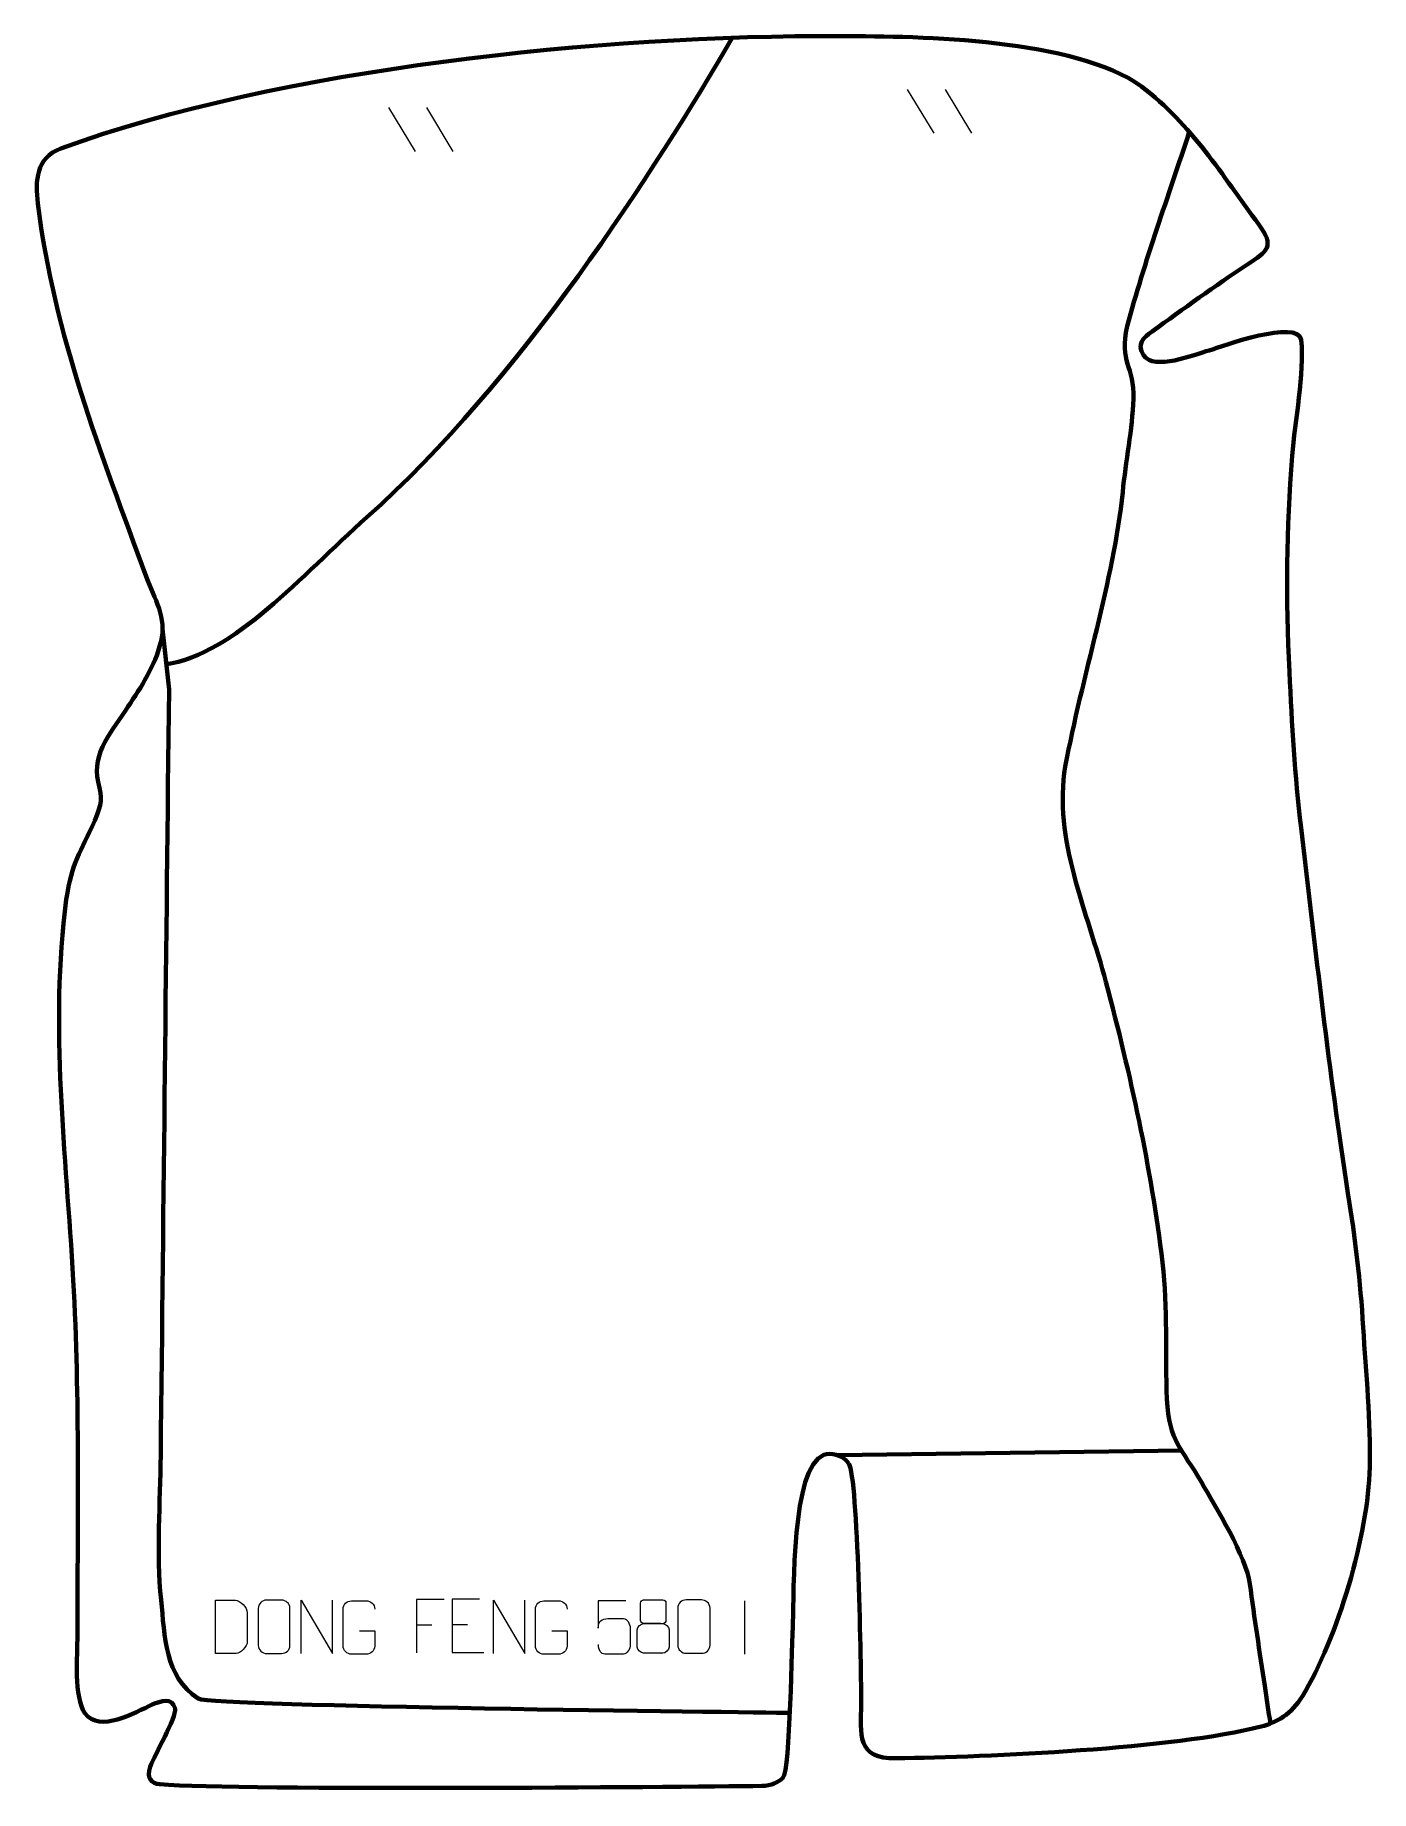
# Model space of a CAD drawing. Header units: millimetres. Extents: x -341 to 284, y -367 to 455.
import ezdxf

# ---------------------------------------------------------------- set-up
doc = ezdxf.new("R2010")
doc.units = ezdxf.units.MM
doc.header["$MEASUREMENT"] = 0
doc.layers.add('layer 2', color=7, linetype='Continuous')
doc.layers.add('layer 3', color=7, linetype='Continuous')

msp = doc.modelspace()

# ---------------------------------------------------------------- linework, layer by layer
at = {"layer": 'layer 2', "color": 142, "lineweight": 158}
for points, knots in [([(-279.7608, 160.4059), (-246.9883, 165.6551), (-216.7177, 201.6503), (-185.5809, 229.3372), (-185.5809, 229.3372), (-114.0239, 292.9663), (-50.6033, 392.0191), (-14.6166, 453.7649)], [0, 0, 0, 0, 0.33333333, 0.33333333, 0.33333333, 0.33333333, 1, 1, 1, 1]), ([(199.2927, 409.6929), (189.4568, 379.7985), (178.3652, 349.0172), (170.1595, 318.7279), (170.1595, 318.7279), (166.423, 301.9728), (173.5626, 300.1086), (173.1131, 284.7827), (173.1131, 284.7827), (172.6196, 270.6239), (169.5665, 255.4595), (168.1021, 241.1147), (168.1021, 241.1147), (163.7465, 199.5174), (149.0626, 154.6416), (141.2537, 112.7387), (141.2537, 112.7387), (135.4693, 78.9988), (151.7041, 44.2254), (160.2617, 11.9363), (160.2617, 11.9363), (171.842, -32.0109), (181.3108, -74.4604), (186.7796, -119.5081), (186.7796, -119.5081), (189.1979, -141.3584), (187.9571, -161.7951), (188.7995, -183.4709), (188.7995, -183.4709), (189.8549, -203.2628), (195.6662, -206.2361), (204.9603, -222.2557), (204.9603, -222.2557), (211.6807, -233.8246), (225.9858, -257.3014), (227.6234, -269.8255), (227.6234, -269.8255), (229.7161, -285.8302), (232.2069, -301.6642), (234.5993, -317.6179), (234.5993, -317.6179), (235.4738, -323.4946), (236.3504, -329.371), (237.232, -335.2466)], [0, 0, 0, 0, 0.08333333, 0.08333333, 0.08333333, 0.08333333, 0.16666667, 0.16666667, 0.16666667, 0.16666667, 0.25, 0.25, 0.25, 0.25, 0.33333333, 0.33333333, 0.33333333, 0.33333333, 0.41666667, 0.41666667, 0.41666667, 0.41666667, 0.5, 0.5, 0.5, 0.5, 0.58333333, 0.58333333, 0.58333333, 0.58333333, 0.66666667, 0.66666667, 0.66666667, 0.66666667, 0.75, 0.75, 0.75, 0.75, 0.83333333, 0.83333333, 0.83333333, 0.83333333, 1, 1, 1, 1]), ([(12.3625, -330.2388), (-7.1814, -329.8755), (-256.8436, -327.3132), (-264.5046, -323.5817), (-264.5046, -323.5817), (-280.3707, -313.0157), (-280.0708, -294.4751), (-281.9061, -277.3235), (-281.9061, -277.3235), (-284.0635, -255.6286), (-282.2977, -231.679), (-282.0539, -209.6927), (-282.0539, -209.6927), (-280.73, -90.2143), (-279.4531, 29.2647), (-278.1669, 148.7435), (-278.1669, 148.7435), (-278.1669, 148.7435), (-281.1525, 176.9084), (-281.1525, 176.9084)], [0, 0, 0, 0, 0.16666667, 0.16666667, 0.16666667, 0.16666667, 0.33333333, 0.33333333, 0.33333333, 0.33333333, 0.5, 0.5, 0.5, 0.5, 0.66666667, 0.66666667, 0.66666667, 0.66666667, 1, 1, 1, 1])]:
    msp.add_open_spline(points, degree=3, knots=knots, dxfattribs=at)
at = {"layer": 'layer 2', "color": 250, "lineweight": 9}
for points in [[(67.3122, 429.6285), (67.3122, 429.6285), (79.6765, 409.0842), (79.6765, 409.0842)], [(85.0421, 429.6285), (85.0421, 429.6285), (97.4064, 409.0842), (97.4064, 409.0842)], [(-175.399, 421.1619), (-175.399, 421.1619), (-163.0347, 400.6176), (-163.0347, 400.6176)], [(-157.6691, 421.1619), (-157.6691, 421.1619), (-145.3048, 400.6176), (-145.3048, 400.6176)], [(-8.8437, -277.8049), (-8.8437, -277.8049), (-8.8437, -302.779), (-8.8437, -302.779)], [(-162.2739, -289.0218), (-162.2739, -289.0218), (-155.1058, -289.0218), (-155.1058, -289.0218)], [(-145.6766, -288.9159), (-145.6766, -288.9159), (-138.5085, -288.9159), (-138.5085, -288.9159)]]:
    msp.add_open_spline(points, degree=3, dxfattribs=at)
at = {"layer": 'layer 2', "color": 142, "lineweight": 158}
msp.add_open_spline([(34.7323, -209.661), (34.7323, -209.661), (196.1805, -207.4511), (196.1805, -207.4511)], degree=3, dxfattribs=at)
at = {"layer": 'layer 2', "color": 250, "lineweight": 9}
for points, knots in [([(-256.3634, -302.4121), (-254.0316, -302.4117), (-249.0814, -302.4357), (-246.7499, -302.436), (-246.7499, -302.436), (-244.8249, -302.5414), (-241.5063, -298.9998), (-241.5175, -296.9825), (-241.5175, -296.9825), (-241.5179, -291.2124), (-241.5179, -289.0427), (-241.5175, -283.2734), (-241.5175, -283.2734), (-241.5218, -281.1353), (-244.8963, -277.4752), (-247.0487, -277.4887), (-247.0487, -277.4887), (-249.3744, -277.4887), (-254.0987, -277.4887), (-256.4248, -277.4887), (-256.4248, -277.4887), (-256.4244, -283.2356), (-256.3631, -296.6648), (-256.3634, -302.4121)], [0, 0, 0, 0, 0.14285714, 0.14285714, 0.14285714, 0.14285714, 0.28571429, 0.28571429, 0.28571429, 0.28571429, 0.42857143, 0.42857143, 0.42857143, 0.42857143, 0.57142857, 0.57142857, 0.57142857, 0.57142857, 0.71428571, 0.71428571, 0.71428571, 0.71428571, 1, 1, 1, 1]), ([(-232.4907, -277.487), (-230.165, -277.487), (-227.8389, -277.487), (-225.5128, -277.487), (-225.5128, -277.487), (-223.5662, -277.4514), (-221.5748, -278.943), (-221.5481, -281.3806), (-221.5481, -281.3806), (-221.5485, -287.1275), (-221.5485, -292.8748), (-221.5481, -298.6225), (-221.5481, -298.6225), (-221.6879, -300.9459), (-223.3651, -302.4255), (-225.5128, -302.4363), (-225.5128, -302.4363), (-227.8447, -302.4359), (-230.1766, -302.4359), (-232.5081, -302.4363), (-232.5081, -302.4363), (-234.4331, -302.5417), (-236.4052, -300.6572), (-236.394, -298.6399), (-236.394, -298.6399), (-236.3937, -292.8698), (-236.3937, -287.1001), (-236.394, -281.3308), (-236.394, -281.3308), (-236.3898, -279.1927), (-234.6431, -277.4735), (-232.4907, -277.487)], [0, 0, 0, 0, 0.11111111, 0.11111111, 0.11111111, 0.11111111, 0.22222222, 0.22222222, 0.22222222, 0.22222222, 0.33333333, 0.33333333, 0.33333333, 0.33333333, 0.44444444, 0.44444444, 0.44444444, 0.44444444, 0.55555556, 0.55555556, 0.55555556, 0.55555556, 0.66666667, 0.66666667, 0.66666667, 0.66666667, 0.77777778, 0.77777778, 0.77777778, 0.77777778, 1, 1, 1, 1]), ([(-216.2985, -302.4402), (-216.2985, -302.4402), (-216.2985, -277.4867), (-216.2985, -277.4867), (-216.2985, -277.4867), (-216.2985, -277.4867), (-201.6437, -302.4402), (-201.6437, -302.4402), (-201.6437, -302.4402), (-201.6437, -302.4402), (-201.6437, -277.4867), (-201.6437, -277.4867)], [0, 0, 0, 0, 0.25, 0.25, 0.25, 0.25, 0.5, 0.5, 0.5, 0.5, 1, 1, 1, 1]), ([(-189.0352, -291.7828), (-189.0352, -291.7828), (-181.8671, -291.7828), (-181.8671, -291.7828), (-181.8671, -291.7828), (-181.8671, -291.7828), (-181.8671, -298.9509), (-181.8671, -298.9509), (-181.8671, -298.9509), (-182.0068, -301.2743), (-183.684, -302.7539), (-185.8318, -302.7647), (-185.8318, -302.7647), (-188.1636, -302.7643), (-190.4956, -302.7643), (-192.8271, -302.7647), (-192.8271, -302.7647), (-194.752, -302.8701), (-196.7242, -300.9856), (-196.713, -298.9683), (-196.713, -298.9683), (-196.7126, -293.1982), (-196.7126, -287.4285), (-196.713, -281.6592), (-196.713, -281.6592), (-196.7088, -279.5211), (-194.962, -277.8019), (-192.8097, -277.8153), (-192.8097, -277.8153), (-190.484, -277.8153), (-188.1579, -277.8153), (-185.8318, -277.8153), (-185.8318, -277.8153), (-183.8851, -277.7799), (-181.8937, -279.2714), (-181.8671, -281.7091)], [0, 0, 0, 0, 0.1, 0.1, 0.1, 0.1, 0.2, 0.2, 0.2, 0.2, 0.3, 0.3, 0.3, 0.3, 0.4, 0.4, 0.4, 0.4, 0.5, 0.5, 0.5, 0.5, 0.6, 0.6, 0.6, 0.6, 0.7, 0.7, 0.7, 0.7, 0.8, 0.8, 0.8, 0.8, 1, 1, 1, 1]), ([(-149.3999, -277.1421), (-149.3999, -277.1421), (-162.2739, -277.1421), (-162.2739, -277.1421), (-162.2739, -277.1421), (-162.2739, -277.1421), (-162.2739, -302.0957), (-162.2739, -302.0957)], [0, 0, 0, 0, 0.33333333, 0.33333333, 0.33333333, 0.33333333, 1, 1, 1, 1]), ([(-132.8027, -277.0362), (-132.8027, -277.0362), (-145.6766, -277.0362), (-145.6766, -277.0362), (-145.6766, -277.0362), (-145.6766, -277.0362), (-145.6766, -301.9898), (-145.6766, -301.9898), (-145.6766, -301.9898), (-145.6766, -301.9898), (-130.8108, -301.9898), (-130.8108, -301.9898)], [0, 0, 0, 0, 0.25, 0.25, 0.25, 0.25, 0.5, 0.5, 0.5, 0.5, 1, 1, 1, 1]), ([(-126.2985, -302.4402), (-126.2985, -302.4402), (-126.2985, -277.4867), (-126.2985, -277.4867), (-126.2985, -277.4867), (-126.2985, -277.4867), (-111.6437, -302.4402), (-111.6437, -302.4402), (-111.6437, -302.4402), (-111.6437, -302.4402), (-111.6437, -277.4867), (-111.6437, -277.4867)], [0, 0, 0, 0, 0.25, 0.25, 0.25, 0.25, 0.5, 0.5, 0.5, 0.5, 1, 1, 1, 1]), ([(-99.0352, -291.7828), (-99.0352, -291.7828), (-91.8671, -291.7828), (-91.8671, -291.7828), (-91.8671, -291.7828), (-91.8671, -291.7828), (-91.8671, -298.9509), (-91.8671, -298.9509), (-91.8671, -298.9509), (-92.0068, -301.2743), (-93.684, -302.7539), (-95.8318, -302.7647), (-95.8318, -302.7647), (-98.1636, -302.7643), (-100.4956, -302.7643), (-102.8271, -302.7647), (-102.8271, -302.7647), (-104.752, -302.8701), (-106.7242, -300.9856), (-106.713, -298.9683), (-106.713, -298.9683), (-106.7126, -293.1982), (-106.7126, -287.4285), (-106.713, -281.6592), (-106.713, -281.6592), (-106.7088, -279.5211), (-104.962, -277.8019), (-102.8097, -277.8153), (-102.8097, -277.8153), (-100.484, -277.8153), (-98.1579, -277.8153), (-95.8318, -277.8153), (-95.8318, -277.8153), (-93.8851, -277.7799), (-91.8937, -279.2714), (-91.8671, -281.7091)], [0, 0, 0, 0, 0.1, 0.1, 0.1, 0.1, 0.2, 0.2, 0.2, 0.2, 0.3, 0.3, 0.3, 0.3, 0.4, 0.4, 0.4, 0.4, 0.5, 0.5, 0.5, 0.5, 0.6, 0.6, 0.6, 0.6, 0.7, 0.7, 0.7, 0.7, 0.8, 0.8, 0.8, 0.8, 1, 1, 1, 1]), ([(-64.4027, -277.8372), (-64.4027, -277.8372), (-77.2711, -277.8372), (-77.2711, -277.8372), (-77.2711, -277.8372), (-77.2708, -282.0678), (-77.2708, -286.2987), (-77.2711, -290.5299), (-77.2711, -290.5299), (-77.2714, -287.2198), (-75.6383, -286.148), (-72.8226, -286.0875), (-72.8226, -286.0875), (-70.3799, -286.0872), (-67.9372, -286.0872), (-65.4948, -286.0875), (-65.4948, -286.0875), (-63.8429, -286.0807), (-62.366, -288.4612), (-62.3375, -290.5299), (-62.3375, -290.5299), (-62.3378, -293.1172), (-62.3378, -295.7048), (-62.3375, -298.2925), (-62.3375, -298.2925), (-62.2913, -300.2519), (-63.7926, -302.6882), (-65.4207, -302.7467), (-65.4207, -302.7467), (-67.3797, -302.7464), (-72.281, -302.7464), (-74.2406, -302.7467), (-74.2406, -302.7467), (-76.0885, -302.7555), (-77.197, -300.7907), (-77.2179, -298.2396)], [0, 0, 0, 0, 0.1, 0.1, 0.1, 0.1, 0.2, 0.2, 0.2, 0.2, 0.3, 0.3, 0.3, 0.3, 0.4, 0.4, 0.4, 0.4, 0.5, 0.5, 0.5, 0.5, 0.6, 0.6, 0.6, 0.6, 0.7, 0.7, 0.7, 0.7, 0.8, 0.8, 0.8, 0.8, 1, 1, 1, 1]), ([(-57.5616, -278.8577), (-57.5616, -281.0707), (-57.5616, -284.753), (-57.5616, -286.9663), (-57.5616, -286.9663), (-57.5466, -287.4737), (-56.7382, -288.4051), (-56.0371, -288.4039), (-56.0371, -288.4039), (-53.0634, -288.4037), (-50.0894, -288.4886), (-47.115, -288.4889), (-47.115, -288.4889), (-46.3169, -288.4847), (-45.5952, -287.6944), (-45.5979, -286.9737), (-45.5979, -286.9737), (-45.5982, -284.7577), (-45.5982, -281.073), (-45.5979, -278.8577), (-45.5979, -278.8577), (-45.6164, -278.1469), (-46.2286, -277.3865), (-47.0636, -277.3939), (-47.0636, -277.3939), (-50.0847, -277.3942), (-53.1055, -277.3942), (-56.126, -277.3939), (-56.126, -277.3939), (-56.7532, -277.3863), (-57.5784, -278.0973), (-57.5616, -278.8577)], [0, 0, 0, 0, 0.11111111, 0.11111111, 0.11111111, 0.11111111, 0.22222222, 0.22222222, 0.22222222, 0.22222222, 0.33333333, 0.33333333, 0.33333333, 0.33333333, 0.44444444, 0.44444444, 0.44444444, 0.44444444, 0.55555556, 0.55555556, 0.55555556, 0.55555556, 0.66666667, 0.66666667, 0.66666667, 0.66666667, 0.77777778, 0.77777778, 0.77777778, 0.77777778, 1, 1, 1, 1]), ([(-36.1358, -277.3693), (-33.7666, -277.3693), (-31.397, -277.3693), (-29.0274, -277.3693), (-29.0274, -277.3693), (-27.0444, -277.3337), (-25.0157, -278.828), (-24.9886, -281.2701), (-24.9886, -281.2701), (-24.989, -287.0275), (-24.989, -292.7853), (-24.9886, -298.5435), (-24.9886, -298.5435), (-25.1309, -300.8711), (-26.8395, -302.3534), (-29.0274, -302.3642), (-29.0274, -302.3642), (-31.4029, -302.3638), (-33.7784, -302.3638), (-36.1535, -302.3642), (-36.1535, -302.3642), (-38.1145, -302.4698), (-40.1236, -300.5819), (-40.1121, -298.5609), (-40.1121, -298.5609), (-40.1118, -292.7803), (-40.1118, -287), (-40.1121, -281.2202), (-40.1121, -281.2202), (-40.1078, -279.0782), (-38.3285, -277.3557), (-36.1358, -277.3693)], [0, 0, 0, 0, 0.11111111, 0.11111111, 0.11111111, 0.11111111, 0.22222222, 0.22222222, 0.22222222, 0.22222222, 0.33333333, 0.33333333, 0.33333333, 0.33333333, 0.44444444, 0.44444444, 0.44444444, 0.44444444, 0.55555556, 0.55555556, 0.55555556, 0.55555556, 0.66666667, 0.66666667, 0.66666667, 0.66666667, 0.77777778, 0.77777778, 0.77777778, 0.77777778, 1, 1, 1, 1]), ([(-59.0223, -291.3759), (-59.0223, -294.5467), (-59.0223, -296.2488), (-59.0223, -299.4202), (-59.0223, -299.4202), (-59.0308, -300.6421), (-57.3307, -302.3348), (-56.0765, -302.3433), (-56.0765, -302.3433), (-53.0896, -302.343), (-50.1023, -302.343), (-47.115, -302.3433), (-47.115, -302.3433), (-45.79, -302.3316), (-44.1675, -300.71), (-44.1787, -299.4108), (-44.1787, -299.4108), (-44.179, -296.2426), (-44.179, -294.5438), (-44.1787, -291.3759), (-44.1787, -291.3759), (-44.2484, -289.9955), (-45.8282, -288.4169), (-47.1353, -288.423), (-47.1353, -288.423), (-50.1158, -288.4233), (-53.0963, -288.4233), (-56.0765, -288.423), (-56.0765, -288.423), (-57.1574, -288.4166), (-59.0061, -289.9955), (-59.0223, -291.3759)], [0, 0, 0, 0, 0.11111111, 0.11111111, 0.11111111, 0.11111111, 0.22222222, 0.22222222, 0.22222222, 0.22222222, 0.33333333, 0.33333333, 0.33333333, 0.33333333, 0.44444444, 0.44444444, 0.44444444, 0.44444444, 0.55555556, 0.55555556, 0.55555556, 0.55555556, 0.66666667, 0.66666667, 0.66666667, 0.66666667, 0.77777778, 0.77777778, 0.77777778, 0.77777778, 1, 1, 1, 1])]:
    msp.add_open_spline(points, degree=3, knots=knots, dxfattribs=at)
at = {"layer": 'layer 3', "color": 242, "lineweight": 158}
msp.add_open_spline([(39.9509, -213.5021), (37.0521, -209.2057), (31.172, -208.3897), (28.2502, -209.4804), (28.2502, -209.4804), (12.9036, -215.2092), (14.3922, -274.8045), (13.7578, -287.8632), (13.7578, -287.8632), (13.4, -296.1906), (12.4233, -357.3107), (9.1179, -360.6786), (9.1179, -360.6786), (7.1384, -362.6955), (3.5414, -364.4052), (-0.7441, -364.4497), (-0.7441, -364.4497), (-41.3963, -364.8729), (-243.329, -366.7528), (-282.4617, -363.6471), (-282.4617, -363.6471), (-286.2936, -363.343), (-288.9271, -360.6801), (-287.0013, -355.4698), (-287.0013, -355.4698), (-285.0141, -350.0934), (-274.6016, -332.3546), (-275.3189, -328.2637), (-275.3189, -328.2637), (-276.6784, -322.679), (-282.0085, -324.7714), (-286.0031, -326.3741), (-286.0031, -326.3741), (-294.018, -329.9457), (-310.756, -339.8904), (-317.516, -330.371), (-317.516, -330.371), (-322.7461, -323.0059), (-321.0524, -303.3784), (-320.9969, -294.0638), (-320.9969, -294.0638), (-321.0199, -238.2248), (-319.837, -183.5689), (-322.9839, -127.6912), (-322.9839, -127.6912), (-326.3451, -68.4551), (-333.9827, -8.7289), (-326.2813, 50.3777), (-326.2813, 50.3777), (-323.4044, 68.414), (-319.9322, 71.7195), (-312.8987, 87.431), (-312.8987, 87.431), (-309.481, 95.4386), (-309.3193, 97.5319), (-311.2661, 105.5047), (-311.2661, 105.5047), (-314.5927, 119.1278), (-304.3262, 129.8769), (-297.3939, 140.5721), (-297.3939, 140.5721), (-291.0326, 150.1412), (-284.8711, 159.6126), (-281.9523, 170.8988), (-281.9523, 170.8988), (-278.9657, 182.4468), (-285.0209, 191.162), (-288.846, 201.5694), (-288.846, 201.5694), (-310.3579, 260.2272), (-331.6395, 313.8395), (-339.5476, 376.1769), (-339.5476, 376.1769), (-340.8151, 386.8778), (-340.3488, 397.5856), (-328.8179, 401.9326), (-328.8179, 401.9326), (-225.692, 439.6545), (-76.0593, 455.0183), (36.2066, 454.5911), (36.2066, 454.5911), (74.4902, 454.4032), (145.528, 453.4497), (176.9678, 431.0002), (176.9678, 431.0002), (200.4571, 412.9592), (214.4853, 389.7446), (231.7967, 366.3918), (231.7967, 366.3918), (239.4755, 356.0331), (235.8599, 353.878), (226.2096, 347.5178), (226.2096, 347.5178), (211.3786, 337.6071), (196.3909, 326.833), (181.9179, 316.3662), (181.9179, 316.3662), (177.7671, 313.3643), (174.5023, 310.5042), (177.8787, 305.2601), (177.8787, 305.2601), (182.7485, 297.696), (201.5218, 305.5369), (208.6134, 307.4521), (208.6134, 307.4521), (214.683, 309.3971), (250.018, 322.3226), (251.6503, 312.323), (251.6503, 312.323), (253.1559, 296.7727), (248.7036, 274.3854), (247.3894, 258.0304), (247.3894, 258.0304), (244.7588, 223.3775), (244.4264, 191.7344), (246.1104, 157.034), (246.1104, 157.034), (247.3201, 132.1078), (248.6068, 108.8044), (251.5994, 83.9603), (251.5994, 83.9603), (258.4306, 26.7176), (264.6213, -29.9134), (273.5397, -86.9287), (273.5397, -86.9287), (276.9129, -108.5335), (279.3448, -127.9431), (280.6357, -149.8153), (280.6357, -149.8153), (281.9247, -171.0315), (284.25, -194.1008), (283.7538, -215.2142), (283.7538, -215.2142), (283.0142, -246.6873), (268.7326, -295.3615), (252.2262, -322.3837), (252.2262, -322.3837), (247.0017, -330.9363), (240.3946, -334.6984), (232.8797, -336.6335), (232.8797, -336.6335), (191.9477, -347.1742), (105.1434, -350.829), (62.0487, -351.5075), (62.0487, -351.5075), (43.4174, -351.8009), (45.5621, -340.3169), (45.7118, -325.9889), (45.7118, -325.9889), (45.8039, -311.2944), (44.2598, -219.8885), (39.9509, -213.5021)], degree=3, knots=[0, 0, 0, 0, 0.02564103, 0.02564103, 0.02564103, 0.02564103, 0.05128205, 0.05128205, 0.05128205, 0.05128205, 0.07692308, 0.07692308, 0.07692308, 0.07692308, 0.1025641, 0.1025641, 0.1025641, 0.1025641, 0.12820513, 0.12820513, 0.12820513, 0.12820513, 0.15384615, 0.15384615, 0.15384615, 0.15384615, 0.17948718, 0.17948718, 0.17948718, 0.17948718, 0.20512821, 0.20512821, 0.20512821, 0.20512821, 0.23076923, 0.23076923, 0.23076923, 0.23076923, 0.25641026, 0.25641026, 0.25641026, 0.25641026, 0.28205128, 0.28205128, 0.28205128, 0.28205128, 0.30769231, 0.30769231, 0.30769231, 0.30769231, 0.33333333, 0.33333333, 0.33333333, 0.33333333, 0.35897436, 0.35897436, 0.35897436, 0.35897436, 0.38461538, 0.38461538, 0.38461538, 0.38461538, 0.41025641, 0.41025641, 0.41025641, 0.41025641, 0.43589744, 0.43589744, 0.43589744, 0.43589744, 0.46153846, 0.46153846, 0.46153846, 0.46153846, 0.48717949, 0.48717949, 0.48717949, 0.48717949, 0.51282051, 0.51282051, 0.51282051, 0.51282051, 0.53846154, 0.53846154, 0.53846154, 0.53846154, 0.56410256, 0.56410256, 0.56410256, 0.56410256, 0.58974359, 0.58974359, 0.58974359, 0.58974359, 0.61538462, 0.61538462, 0.61538462, 0.61538462, 0.64102564, 0.64102564, 0.64102564, 0.64102564, 0.66666667, 0.66666667, 0.66666667, 0.66666667, 0.69230769, 0.69230769, 0.69230769, 0.69230769, 0.71794872, 0.71794872, 0.71794872, 0.71794872, 0.74358974, 0.74358974, 0.74358974, 0.74358974, 0.76923077, 0.76923077, 0.76923077, 0.76923077, 0.79487179, 0.79487179, 0.79487179, 0.79487179, 0.82051282, 0.82051282, 0.82051282, 0.82051282, 0.84615385, 0.84615385, 0.84615385, 0.84615385, 0.87179487, 0.87179487, 0.87179487, 0.87179487, 0.8974359, 0.8974359, 0.8974359, 0.8974359, 0.92307692, 0.92307692, 0.92307692, 0.92307692, 0.94871795, 0.94871795, 0.94871795, 0.94871795, 1, 1, 1, 1], dxfattribs=at)

doc.saveas('drawing.dxf')
